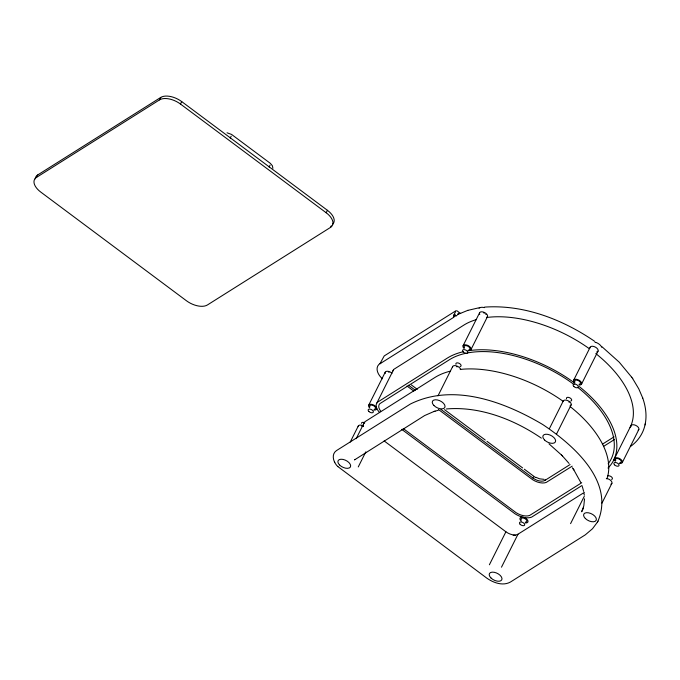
<?xml version="1.0" encoding="UTF-8"?>
<svg xmlns="http://www.w3.org/2000/svg" width="680" height="680" viewBox="0 0 680 680"><rect width="100%" height="100%" fill="white"/><g stroke="black" fill="none" stroke-linecap="round" stroke-linejoin="round"><path stroke-width="1.02" d="M584.528 498.805L583.806 505.886L581.663 511.76L583.55 507.994M645.244 423.861C646.961 415.166 645.609 406.104 642.659 397.834M630.581 446.394C637.917 441.286 643.263 433.415 645.073 424.651M645.023 424.923L645.294 423.598M331.304 225.785L330.48 227.426L207.434 304.954A16.329 8.865 26.6 0 1 186.473 300.781L40.766 192.075A16.329 8.865 26.6 0 1 36.473 177.404L37.697 174.956L160.752 97.427A16.329 8.865 26.6 0 1 181.713 101.6L327.411 210.298A16.329 8.865 26.6 0 1 332.69 224.204M36.473 177.404L159.528 99.875L160.752 97.427M159.528 99.875A16.329 8.865 26.6 0 1 180.481 104.048L181.713 101.6M230.239 138.082L231.191 136.195M269.101 167.067L270.045 165.189M330.48 227.426A16.329 8.865 26.6 0 0 326.188 212.755L327.411 210.298M454.036 316.744A3.765 3 57.8 0 0 453.568 317.407L379.865 363.842L384.225 355.929L456.067 310.666L453.704 315.384A2.508 1.369 26.6 0 1 454.792 315.18M350.234 442.068L358.267 426.037M368.688 405.221L385.212 372.224M356.201 438.668L364.225 422.637M376.856 403.027L393.38 370.022M358.258 466.947L365.806 451.868M453.568 317.407L454.988 314.576L453.704 315.384M457.402 315.078L458.346 313.2M438.013 395.802L452.65 366.571M463.071 345.754L479.596 312.757M470.925 349.707L487.45 316.701M549.585 428.273L563.278 400.928M573.639 380.239L590.163 347.242M489.387 564.783L505.912 531.785A9.418 5.117 26.6 0 0 518.007 534.191L584.417 492.346M440.895 409.368L532.856 477.981L533.332 477.037M556.478 434.146L571.115 404.914M581.519 384.124L598.043 351.126M501.483 567.188L518.007 534.191M532.856 477.981A9.418 5.117 26.6 0 0 544.952 480.386L545.419 479.442M570.579 523.651L584.273 496.306M613.547 460.445L630.963 425.595M601.97 503.132L611.881 483.335M622.293 462.544L638.817 429.548M597.865 521.407C615.119 481.04 572.526 444.38 542.657 424.481C504.305 401.693 453.203 382.619 410.354 404.048L336.396 450.644C330.786 454.512 333.6 462.808 337.866 466.608M354.781 459.459L354.484 459.918L424.635 415.556L434.019 411.459M337.764 466.506L486.676 578.042C493.238 582.709 502.733 586.279 510.374 582.08L585.293 534.846L592.51 528.734L597.473 522.087M597.337 522.325L598 521.16M379.032 364.259C374.587 368.679 378.488 375.504 382.466 378.777M544.952 480.386L570.078 464.55M602.387 444.202L614.048 436.849M572.186 466.165L546.193 482.435A12.189 6.622 26.6 0 1 532.729 479.757L438.353 409.42M603.619 446.361L614.397 439.569M581.706 482.749L529.669 515.432A12.189 6.622 26.6 0 1 516.205 512.754L403.197 428.51M582.046 485.486L531.607 517.131A14.96 8.126 26.6 0 1 515.083 513.842L401.736 429.369M458.014 314.356L467.798 310.361M467.568 310.437L478.72 307.844M433.789 411.527L435.089 411.137M434.86 411.204L438.192 410.337M446.335 408.977C479.145 406.087 513.519 419.058 541.356 438.133M484.525 307.122C523.762 304.368 562.487 319.362 594.49 341.216M544.077 479.34L539.597 478.822L535.84 477.292M227.026 132.795L231.565 134.428L270.343 163.353L272.365 165.699L272.918 168.292M180.481 104.048L326.188 212.755M456.977 310.811L460.675 313.582M411.375 384.923L417.316 389.359M444.49 409.632L485.256 440.045M486.956 441.312L522.623 467.916M524.322 469.192L535.356 477.428M408.536 385.228L415.352 390.311M407.023 386.036L413.797 391.094M384.149 440.938L505.912 531.785M601.944 346.715L619.242 362.194L631.856 377.409M549.006 443.836L561.519 455.031M561.417 454.92L562.547 456.085M562.445 455.974L569.058 463.437M572.373 467.763L573.894 469.931L573.138 468.851M632.621 378.513L638.766 388.841L642.744 398.055M631.745 377.247L632.731 378.675M573.775 469.769L580.805 482.502M334.483 461.915L334.738 462.417M582.301 486.498L583.652 491.419M584.035 493.442L584.281 495.176M566.542 398.803A2.822 1.538 26.6 0 1 567.979 397.324A2.822 1.538 26.6 0 1 571.26 398.999A2.822 1.538 26.6 0 1 570.817 400.988M594.856 342.074A6.911 3.748 26.6 0 1 595.671 342.32M596.071 342.465A6.911 3.748 26.6 0 1 601.239 346.358M601.409 346.647A6.911 3.748 26.6 0 1 601.689 347.225M35.224 178.84A16.329 8.865 26.6 0 1 37.697 174.956M379.865 363.842A3.765 3.06 52 0 1 380.536 363.001M380.749 362.839A3.765 3.06 52 0 1 381.233 362.593M476.229 319.651A99.713 54.162 26.6 0 0 464.1 324.947L394.069 369.189A14.96 8.126 26.6 0 0 392.921 370.982M487.177 317.424A99.713 54.162 26.6 0 1 589.194 348.602M595.79 353.575A99.713 54.162 26.6 0 1 630.062 427.44M579.266 386.58A99.713 54.162 26.6 0 1 608.013 468.044M463.19 351.738A99.713 54.162 26.6 0 0 447.567 357.944L377.545 402.186A14.96 8.126 26.6 0 0 379.635 412.53M468.095 350.786A99.713 54.162 26.6 0 1 574.013 382.576M577.745 387.379A96.951 52.657 26.6 0 1 608.149 463.802M466.055 353.251A96.951 52.657 26.6 0 0 449.701 359.541L379.848 403.656A12.189 6.622 26.6 0 0 380.655 411.043M467.237 353.005A96.951 52.657 26.6 0 1 573.946 384.455M455.183 315.24A2.508 1.369 26.6 0 1 456.577 315.784M454.231 316.565A3.765 3 57.8 0 1 455.974 316.013M450.024 371.229A102.221 55.522 26.6 0 0 435.217 377.298L365.024 421.659A17.476 9.495 26.6 0 0 363.69 423.759M460.207 369.435A102.221 55.522 26.6 0 1 563.465 401.548M570.222 406.649A102.221 55.522 26.6 0 1 606.883 478.864M363.434 426.343A17.476 9.495 26.6 0 1 363.426 425M521.305 521.135A4.394 2.389 26.6 0 1 521.433 517.216A4.394 2.389 26.6 0 1 527.569 520.047A4.394 2.389 26.6 0 1 525.181 522.928M521.237 519.809A3.136 1.708 26.6 0 1 522.835 517.998A3.136 1.708 26.6 0 1 526.592 520.132A3.136 1.708 26.6 0 1 525.351 522.138M513.188 535.517A2.822 1.538 26.6 0 1 515.55 535.483M385.22 373.515A4.394 2.389 26.6 0 1 387.124 371.263A4.394 2.389 26.6 0 1 392.012 373.26M388.646 372.181A3.136 1.708 26.6 0 1 389.011 372.274M369.512 407.796A4.394 2.389 26.6 0 1 370.481 404.269A4.394 2.389 26.6 0 1 376.363 407.354A4.394 2.389 26.6 0 1 373.719 410.006M369.937 406.963A3.136 1.708 26.6 0 1 371.305 405.084A3.136 1.708 26.6 0 1 375.088 406.988A3.136 1.708 26.6 0 1 374.408 409.207M361.479 423.342A2.822 1.538 26.6 0 1 364.786 422.824M358.139 426.649A4.394 2.389 26.6 0 1 363.519 425.952M361.335 425.926A3.136 1.708 26.6 0 1 361.879 426.028M455.957 364.319A2.822 1.538 26.6 0 1 457.487 362.865A2.822 1.538 26.6 0 1 460.751 364.65A2.822 1.538 26.6 0 1 460.079 366.562M452.531 367.344A4.394 2.389 26.6 0 1 452.531 367.022M452.548 366.86A4.394 2.389 26.6 0 1 456.629 365.933A4.394 2.389 26.6 0 1 460.649 369.572M456.629 366.673A3.136 1.708 26.6 0 1 457.181 366.885M479.757 314.415A4.394 2.389 26.6 0 1 481.465 311.797A4.394 2.389 26.6 0 1 486.685 314.092A4.394 2.389 26.6 0 1 486.574 317.407M483.76 312.936A3.136 1.708 26.6 0 1 484.304 313.174M485.817 314.304A3.136 1.708 26.6 0 1 486.03 314.56M464.066 348.508A4.394 2.389 26.6 0 1 464.721 344.811A4.394 2.389 26.6 0 1 470.713 347.828A4.394 2.389 26.6 0 1 468.103 350.531M464.483 347.76A3.136 1.708 26.6 0 1 465.417 345.635A3.136 1.708 26.6 0 1 469.336 347.344A3.136 1.708 26.6 0 1 468.928 349.707M479.068 308.346A6.911 3.748 26.6 0 1 479.646 307.861M479.885 307.734A6.911 3.748 26.6 0 1 484.381 307.64M606.331 478.516A4.394 2.389 26.6 0 1 611.269 481.032A4.394 2.389 26.6 0 1 610.904 484.143M607.571 476.051A2.822 1.538 26.6 0 1 611.465 476.884A2.822 1.538 26.6 0 1 611.609 479.434M630.853 426.692A4.394 2.389 26.6 0 1 635.834 425.416A4.394 2.389 26.6 0 1 638.154 430.21M615.315 461.32A4.394 2.389 26.6 0 1 616.165 457.708A4.394 2.389 26.6 0 1 622.098 460.827A4.394 2.389 26.6 0 1 619.31 463.42M615.765 460.598A3.136 1.708 26.6 0 1 616.938 458.524A3.136 1.708 26.6 0 1 620.857 460.488A3.136 1.708 26.6 0 1 619.896 462.672M590.044 347.854A4.394 2.389 26.6 0 1 595.391 347.123A4.394 2.389 26.6 0 1 597.363 351.773M597.023 351.909A4.394 2.389 26.6 0 1 596.64 352.002M574.88 383.18A4.394 2.389 26.6 0 1 575.042 379.304A4.394 2.389 26.6 0 1 581.145 382.05A4.394 2.389 26.6 0 1 578.994 385.033M574.914 381.99A3.136 1.708 26.6 0 1 576.334 380.077A3.136 1.708 26.6 0 1 580.159 382.118A3.136 1.708 26.6 0 1 579.096 384.217M563.108 401.514A4.394 2.389 26.6 0 1 568.786 401.115A4.394 2.389 26.6 0 1 570.104 405.714M568.896 402.033A3.136 1.708 26.6 0 1 569.177 402.279M544.519 439.969A6.911 3.748 26.6 0 0 555.339 442.008A6.911 3.748 26.6 0 0 547.851 434.375A6.911 3.748 26.6 0 0 544.519 439.969M573.852 386.478A2.822 1.538 26.6 0 0 578.238 387.183A2.822 1.538 26.6 0 0 575.042 384.098A2.822 1.538 26.6 0 0 573.852 386.478M520.132 524.306A2.822 1.538 26.6 0 0 524.569 525.173A2.822 1.538 26.6 0 0 521.534 522.036A2.822 1.538 26.6 0 0 520.132 524.306M490.96 577.957A6.911 3.748 26.6 0 0 501.746 579.87A6.911 3.748 26.6 0 0 494.122 572.271A6.911 3.748 26.6 0 0 490.96 577.957M368.857 411.459A2.822 1.538 26.6 0 0 373.26 412.225A2.822 1.538 26.6 0 0 370.115 409.122A2.822 1.538 26.6 0 0 368.857 411.459M339.49 464.908A6.911 3.748 26.6 0 0 350.344 467.067A6.911 3.748 26.6 0 0 342.983 459.408A6.911 3.748 26.6 0 0 339.49 464.908M433.874 405.442A6.911 3.748 26.6 0 0 444.728 407.6A6.911 3.748 26.6 0 0 437.367 399.933A6.911 3.748 26.6 0 0 433.874 405.442M463.241 351.993A2.822 1.538 26.6 0 0 467.644 352.75A2.822 1.538 26.6 0 0 464.5 349.656A2.822 1.538 26.6 0 0 463.241 351.993M585.344 518.491A6.911 3.748 26.6 0 0 596.122 520.404A6.911 3.748 26.6 0 0 588.506 512.805A6.911 3.748 26.6 0 0 585.344 518.491M614.516 464.839A2.822 1.538 26.6 0 0 618.953 465.698A2.822 1.538 26.6 0 0 615.918 462.57A2.822 1.538 26.6 0 0 614.516 464.839"/></g></svg>
